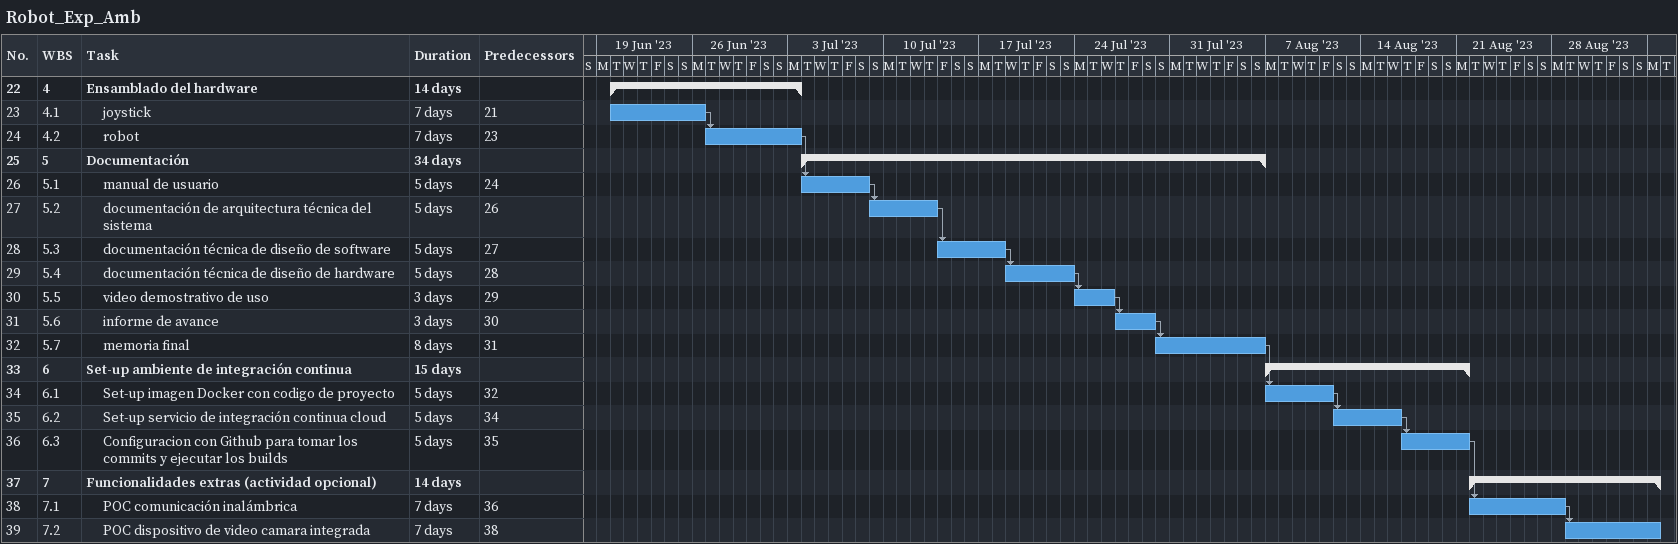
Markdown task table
Robot_Exp_Amb

| ID | WBS | Task | Duration | Start | Finish | Predecessors |
|---|---|---|---|---|---|---|
| 22 | 4 | **Ensamblado del hardware** | 14d | 2023-06-20 | 2023-07-03 |  |
| 23 | 4.1 | joystick | 7d | 2023-06-20 | 2023-06-26 | 21 |
| 24 | 4.2 | robot | 7d | 2023-06-27 | 2023-07-03 | 23 |
| 25 | 5 | **Documentación** | 34d | 2023-07-04 | 2023-08-06 |  |
| 26 | 5.1 | manual de usuario | 5d | 2023-07-04 | 2023-07-08 | 24 |
| 27 | 5.2 | documentación de arquitectura técnica del sistema | 5d | 2023-07-09 | 2023-07-13 | 26 |
| 28 | 5.3 | documentación técnica de diseño de software | 5d | 2023-07-14 | 2023-07-18 | 27 |
| 29 | 5.4 | documentación técnica de diseño de hardware | 5d | 2023-07-19 | 2023-07-23 | 28 |
| 30 | 5.5 | video demostrativo de uso | 3d | 2023-07-24 | 2023-07-26 | 29 |
| 31 | 5.6 | informe de avance | 3d | 2023-07-27 | 2023-07-29 | 30 |
| 32 | 5.7 | memoria final | 8d | 2023-07-30 | 2023-08-06 | 31 |
| 33 | 6 | **Set-up ambiente de integración continua** | 15d | 2023-08-07 | 2023-08-21 |  |
| 34 | 6.1 | Set-up imagen Docker con codigo de proyecto | 5d | 2023-08-07 | 2023-08-11 | 32 |
| 35 | 6.2 | Set-up servicio de integración continua cloud | 5d | 2023-08-12 | 2023-08-16 | 34 |
| 36 | 6.3 | Configuracion con Github para tomar los commits y ejecutar los builds | 5d | 2023-08-17 | 2023-08-21 | 35 |
| 37 | 7 | **Funcionalidades extras (actividad opcional)** | 14d | 2023-08-22 | 2023-09-04 |  |
| 38 | 7.1 | POC comunicación inalámbrica | 7d | 2023-08-22 | 2023-08-28 | 36 |
| 39 | 7.2 | POC dispositivo de video camara integrada | 7d | 2023-08-29 | 2023-09-04 | 38 |
